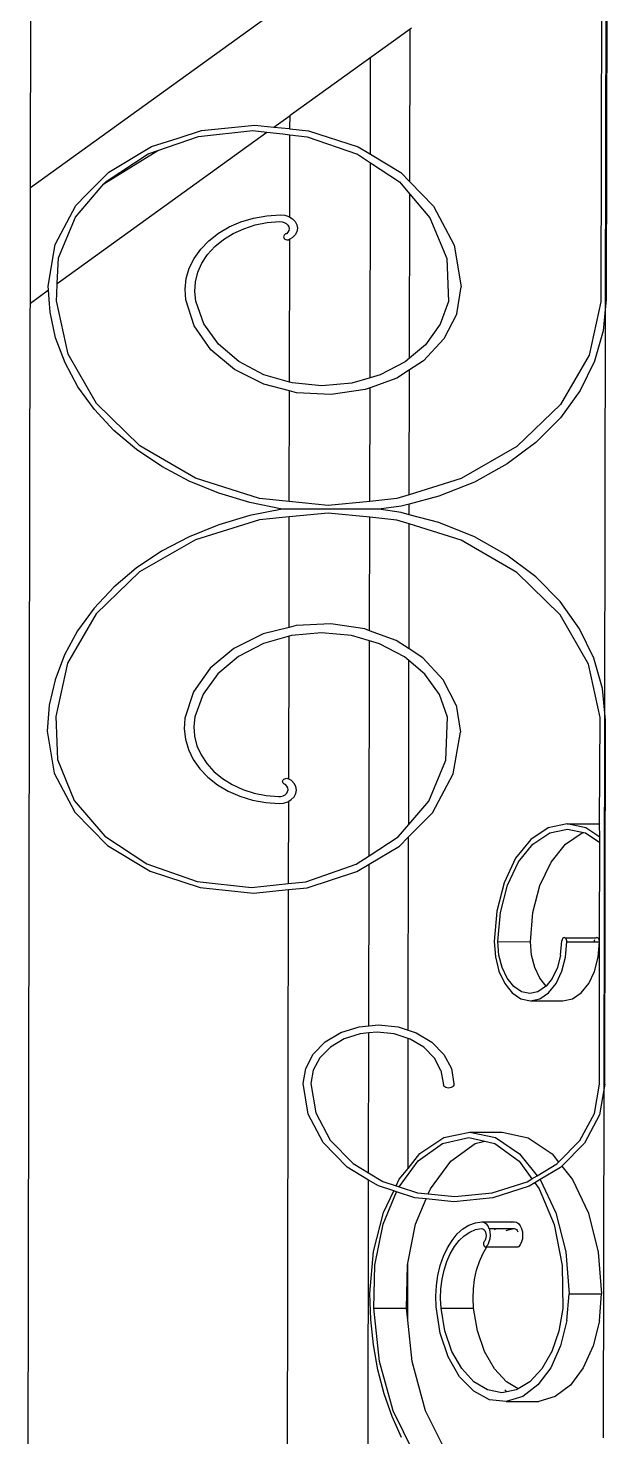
# Model space of a CAD drawing. Header units: millimetres. Extents: x 173236 to 801264, y -94969 to 615039.
# Drawn here: x 298186.7 to 298360.8, y -1700.3 to -1276.4 of the extents above; entities that cross this region are included whole.
import ezdxf

# ---------------------------------------------------------------- set-up
doc = ezdxf.new("R2010")
doc.units = ezdxf.units.MM
doc.header["$MEASUREMENT"] = 0
doc.layers.add('VOX-A-STAIRS-STEPS', color=140, linetype='Continuous')
doc.layers.add('VOX-A-WALL-PATT', color=233, linetype='Continuous')

# ---------------------------------------------------------------- blocks, each defined once
blk = doc.blocks.new('STAIR')
at = {"layer": 'VOX-A-WALL-PATT'}
for p, q in [((293494.27, 1282.2), (293494.77, 1554.59)), ((293666.09, 1358.25), (293665.88, 1247.92)), ((293667.31, 1246.57), (293667.52, 1359.36)), ((293667.7, 1358.25), (293667.5, 1248.57)), ((293583.07, 1346.36), (293494.27, 1282.2)), ((293572.36, 1304.08), (293608.51, 1330.13)), ((293608.42, 1284.04), (293608.51, 1330.13)), ((293608.51, 1330.13), (293608.87, 1330.43)), ((293596.57, 1292.32), (293596.62, 1321.49)), ((293567.48, 1300.52), (293572.36, 1304.05)), ((293572.35, 1300.27), (293572.36, 1304.05)), ((293572.36, 1304.05), (293572.36, 1304.08)), ((293502.33, 1253.44), (293565.37, 1298.99)), ((293532.58, 1293.46), (293544.78, 1297.69)), ((293538.65, 1297.22), (293545.71, 1299.49)), ((293544.78, 1297.69), (293561.16, 1299.46)), ((293545.71, 1299.49), (293561.8, 1301.12)), ((293561.16, 1299.46), (293565.37, 1298.99)), ((293561.8, 1301.12), (293567.48, 1300.52)), ((293565.37, 1298.99), (293570.16, 1298.46)), ((293567.48, 1300.52), (293572.08, 1300.04)), ((293570.16, 1298.46), (293572.35, 1298.21)), ((293572.35, 1300.27), (293572.08, 1300.04)), ((293572.08, 1300.04), (293572.35, 1300.01)), ((293572.3, 1273.4), (293572.35, 1298.21)), ((293572.35, 1300.01), (293572.35, 1300.27)), ((293572.35, 1300.01), (293577.88, 1299.43)), ((293572.35, 1298.21), (293577.53, 1297.63)), ((293577.53, 1297.63), (293592.63, 1292.34)), ((293577.88, 1299.43), (293592.86, 1294.55)), ((293516.37, 1283.42), (293532.58, 1293.46)), ((293517.83, 1286.97), (293530.72, 1294.67)), ((293529.67, 1292.45), (293532.58, 1293.46)), ((293530.72, 1294.67), (293538.65, 1297.22)), ((293592.86, 1294.55), (293596.57, 1292.32)), ((293517, 1284.15), (293529.67, 1292.45)), ((293592.63, 1292.34), (293596.57, 1289.73)), ((293596.45, 1225.06), (293596.57, 1289.73)), ((293596.57, 1292.32), (293605.72, 1286.81)), ((293596.57, 1289.73), (293605.27, 1283.99)), ((293511.15, 1280.19), (293517.83, 1286.97)), ((293605.72, 1286.81), (293608.42, 1284.04)), ((293494.25, 1269.72), (293494.27, 1282.2)), ((293507.76, 1273.44), (293516.37, 1283.42)), ((293516.37, 1283.42), (293517, 1284.15)), ((293605.27, 1283.99), (293608.42, 1280.31)), ((293608.42, 1284.04), (293615.58, 1276.72)), ((293501.71, 1265.21), (293507.94, 1276.92)), ((293507.94, 1276.92), (293511.15, 1280.19)), ((293608.33, 1230.98), (293608.42, 1280.31)), ((293608.42, 1280.31), (293614.47, 1273.24)), ((293615.58, 1276.72), (293621.77, 1264.99)), ((293502.66, 1261.14), (293507.76, 1273.44)), ((293554.04, 1270.46), (293557.6, 1272)), ((293557.6, 1272), (293561.39, 1273.14)), ((293561.39, 1273.14), (293565.36, 1273.85)), ((293565.36, 1273.85), (293569.41, 1274.13)), ((293565.53, 1271.76), (293569.24, 1272.07)), ((293569.24, 1272.07), (293569.96, 1272.01)), ((293569.41, 1274.13), (293570.75, 1273.99)), ((293569.96, 1272.01), (293570.63, 1271.81)), ((293570.75, 1273.99), (293571.99, 1273.58)), ((293571.99, 1273.58), (293572.3, 1273.4)), ((293572.3, 1273.4), (293573.06, 1272.94)), ((293573.06, 1272.94), (293573.88, 1272.1)), ((293573.88, 1272.1), (293574.4, 1271.12)), ((293614.47, 1273.24), (293619.52, 1260.93)), ((293494.21, 1247.57), (293494.25, 1269.72)), ((293547.91, 1266.3), (293550.79, 1268.55)), ((293550.79, 1268.55), (293554.04, 1270.46)), ((293552.3, 1266.66), (293555.23, 1268.47)), ((293555.23, 1268.47), (293558.45, 1269.94)), ((293558.45, 1269.94), (293561.91, 1271.05)), ((293561.91, 1271.05), (293565.53, 1271.76)), ((293570.46, 1267.75), (293570.42, 1267.5)), ((293570.58, 1267.98), (293570.46, 1267.75)), ((293570.78, 1268.18), (293570.58, 1267.98)), ((293570.63, 1271.81), (293571.21, 1271.48)), ((293571.03, 1268.34), (293570.78, 1268.18)), ((293571.32, 1268.43), (293571.03, 1268.34)), ((293571.21, 1271.48), (293571.67, 1271.04)), ((293571.75, 1268.89), (293571.32, 1268.43)), ((293571.67, 1271.04), (293571.96, 1270.53)), ((293572, 1269.42), (293571.75, 1268.89)), ((293571.96, 1270.53), (293572.07, 1269.97)), ((293572.07, 1269.97), (293572, 1269.42)), ((293573.88, 1268.06), (293573.05, 1267.22)), ((293574.4, 1269.03), (293573.88, 1268.06)), ((293574.4, 1271.12), (293574.57, 1270.08)), ((293574.57, 1270.08), (293574.4, 1269.03)), ((293499.57, 1252.64), (293501.71, 1265.21)), ((293543.49, 1260.98), (293545.47, 1263.76)), ((293545.47, 1263.76), (293547.91, 1266.3)), ((293547.57, 1262.17), (293549.73, 1264.55)), ((293549.73, 1264.55), (293552.3, 1266.66)), ((293570.42, 1267.5), (293570.47, 1267.25)), ((293570.47, 1267.25), (293570.59, 1267.02)), ((293570.59, 1267.02), (293570.79, 1266.82)), ((293570.79, 1266.82), (293571.05, 1266.67)), ((293571.05, 1266.67), (293571.35, 1266.58)), ((293571.35, 1266.58), (293571.66, 1266.55)), ((293571.66, 1266.55), (293571.98, 1266.58)), ((293572.29, 1266.76), (293571.98, 1266.58)), ((293572.21, 1223.75), (293572.29, 1266.76)), ((293573.05, 1267.22), (293572.29, 1266.76)), ((293621.77, 1264.99), (293623.86, 1252.41)), ((293502.33, 1253.44), (293502.66, 1261.14)), ((293542.03, 1258.02), (293543.49, 1260.98)), ((293544.61, 1256.83), (293545.85, 1259.58)), ((293545.85, 1259.58), (293547.57, 1262.17)), ((293619.52, 1260.93), (293620.03, 1248)), ((293540.76, 1251.75), (293541.12, 1254.92)), ((293541.12, 1254.92), (293542.03, 1258.02)), ((293543.88, 1253.96), (293544.61, 1256.83)), ((293494.21, 1247.57), (293499.65, 1251.5)), ((293499.65, 1251.5), (293499.57, 1252.64)), ((293499.85, 1248.6), (293499.65, 1251.5)), ((293502.19, 1250.21), (293502.33, 1253.44)), ((293540.97, 1248.57), (293540.76, 1251.75)), ((293543.67, 1251.05), (293543.88, 1253.96)), ((293543.99, 1248.14), (293543.67, 1251.05)), ((293622.54, 1244.32), (293623.86, 1252.41)), ((293494.2, 1244.72), (293494.21, 1247.57)), ((293500.13, 1244.82), (293499.85, 1248.6)), ((293502.11, 1248.22), (293502.19, 1250.21)), ((293505.58, 1232.16), (293502.11, 1248.22)), ((293543.53, 1240.66), (293540.97, 1248.57)), ((293546.43, 1241.33), (293543.99, 1248.14)), ((293620.03, 1248), (293617.56, 1241.2)), ((293665.88, 1247.92), (293662.35, 1231.87)), ((293667.31, 1246.57), (293666.61, 1239.19)), ((293667.09, 1124.14), (293667.31, 1246.57)), ((293667.5, 1248.57), (293667.31, 1246.57)), ((293493.56, 891.89), (293494.2, 1244.72)), ((293501.83, 1237.11), (293500.13, 1244.82)), ((293622.54, 1244.32), (293618.68, 1236.74)), ((293548.52, 1233.49), (293543.53, 1240.66)), ((293550.84, 1235.14), (293546.43, 1241.33)), ((293617.56, 1241.2), (293613.13, 1235.03)), ((293666.61, 1239.19), (293663.97, 1230.02)), ((293504.65, 1229.59), (293501.83, 1237.11)), ((293556.97, 1229.93), (293550.84, 1235.14)), ((293613.13, 1235.03), (293608.33, 1230.98)), ((293618.68, 1236.74), (293612.53, 1230.15)), ((293508.55, 1222.38), (293504.65, 1229.59)), ((293514.12, 1217.3), (293505.58, 1232.16)), ((293555.64, 1227.52), (293548.52, 1233.49)), ((293564.49, 1225.99), (293556.97, 1229.93)), ((293606.98, 1229.84), (293599.45, 1225.92)), ((293608.33, 1230.98), (293606.98, 1229.84)), ((293612.53, 1230.15), (293608.32, 1227.45)), ((293662.35, 1231.87), (293653.75, 1217.04)), ((293663.97, 1230.02), (293659.65, 1221.24)), ((293564.43, 1223.12), (293555.64, 1227.52)), ((293572.21, 1223.75), (293564.49, 1225.99)), ((293599.45, 1225.92), (293596.45, 1225.06)), ((293608.32, 1227.45), (293604.47, 1224.97)), ((293608.25, 1189.84), (293608.32, 1227.45)), ((293513.48, 1215.56), (293508.55, 1222.38)), ((293572.21, 1221.12), (293564.43, 1223.12)), ((293572.14, 1187.85), (293572.21, 1221.12)), ((293572.98, 1223.52), (293572.21, 1223.75)), ((293574.35, 1220.57), (293572.21, 1221.12)), ((293581.96, 1222.67), (293572.98, 1223.52)), ((293590.95, 1223.49), (293581.96, 1222.67)), ((293595.02, 1221.52), (293584.76, 1220.02)), ((293596.45, 1225.06), (293590.95, 1223.49)), ((293596.44, 1222.04), (293595.02, 1221.52)), ((293596.38, 1187.88), (293596.44, 1222.04)), ((293604.47, 1224.97), (293596.44, 1222.04)), ((293659.65, 1221.24), (293653.74, 1213.06)), ((293527.18, 1204.59), (293514.12, 1217.3)), ((293584.76, 1220.02), (293574.35, 1220.57)), ((293653.75, 1217.04), (293640.65, 1204.39)), ((293519.38, 1209.23), (293513.48, 1215.56)), ((293653.74, 1213.06), (293646.36, 1205.63)), ((293526.17, 1203.47), (293519.38, 1209.23)), ((293543.91, 1194.87), (293527.18, 1204.59)), ((293640.65, 1204.39), (293623.89, 1194.73)), ((293646.36, 1205.63), (293637.68, 1199.13)), ((293533.75, 1198.35), (293526.17, 1203.47)), ((293542.04, 1193.95), (293533.75, 1198.35)), ((293637.68, 1199.13), (293627.88, 1193.69)), ((293550.91, 1190.31), (293542.04, 1193.95)), ((293563.22, 1188.76), (293543.91, 1194.87)), ((293623.89, 1194.73), (293608.25, 1189.84)), ((293627.88, 1193.69), (293617.16, 1189.42)), ((293560.26, 1187.5), (293550.91, 1190.31)), ((293569.95, 1185.54), (293560.26, 1187.5)), ((293572.14, 1187.85), (293563.22, 1188.76)), ((293583.88, 1186.66), (293572.14, 1187.85)), ((293596.38, 1187.88), (293583.88, 1186.66)), ((293604.55, 1188.69), (293596.38, 1187.88)), ((293608.25, 1189.84), (293604.55, 1188.69)), ((293608.25, 1187.07), (293605.76, 1186.42)), ((293608.24, 1183.86), (293608.25, 1187.07)), ((293617.16, 1189.42), (293608.25, 1187.07)), ((293560.25, 1183.61), (293550.89, 1180.83)), ((293569.95, 1185.54), (293560.25, 1183.61)), ((293572.14, 1183.21), (293563.21, 1182.33)), ((293599.09, 1185.48), (293569.95, 1185.54)), ((293572.08, 1149.95), (293572.14, 1183.21)), ((293583.88, 1184.37), (293572.14, 1183.21)), ((293596.37, 1183.09), (293583.88, 1184.37)), ((293596.31, 1148.93), (293596.37, 1183.09)), ((293604.54, 1182.26), (293596.37, 1183.09)), ((293605.76, 1186.42), (293599.09, 1185.48)), ((293605.76, 1184.52), (293599.09, 1185.48)), ((293608.24, 1183.86), (293605.76, 1184.52)), ((293617.15, 1181.48), (293608.24, 1183.86)), ((293550.89, 1180.83), (293542.01, 1177.23)), ((293563.21, 1182.33), (293543.87, 1176.29)), ((293608.24, 1181.09), (293604.54, 1182.26)), ((293608.17, 1143.48), (293608.24, 1181.09)), ((293623.85, 1176.15), (293608.24, 1181.09)), ((293627.85, 1177.17), (293617.15, 1181.48)), ((293543.87, 1176.29), (293527.11, 1166.63)), ((293542.01, 1177.23), (293533.71, 1172.85)), ((293640.58, 1166.43), (293623.85, 1176.15)), ((293637.63, 1171.7), (293627.85, 1177.17)), ((293533.71, 1172.85), (293526.1, 1167.76)), ((293646.29, 1165.16), (293637.63, 1171.7)), ((293527.11, 1166.63), (293514.01, 1153.98)), ((293526.1, 1167.76), (293519.29, 1162.03)), ((293653.64, 1153.73), (293640.58, 1166.43)), ((293519.29, 1162.03), (293513.37, 1155.72)), ((293653.64, 1157.71), (293646.29, 1165.16)), ((293659.52, 1149.5), (293653.64, 1157.71)), ((293514.01, 1153.98), (293505.41, 1139.15)), ((293513.37, 1155.72), (293508.42, 1148.92)), ((293662.18, 1138.86), (293653.64, 1153.73)), ((293508.42, 1148.92), (293504.49, 1141.72)), ((293572.08, 1149.95), (293564.3, 1147.97)), ((293574.22, 1150.49), (293572.08, 1149.95)), ((293584.64, 1151), (293574.22, 1150.49)), ((293594.89, 1149.46), (293584.64, 1151)), ((293596.31, 1148.93), (293594.89, 1149.46)), ((293604.33, 1145.97), (293596.31, 1148.93)), ((293663.81, 1140.71), (293659.52, 1149.5)), ((293564.3, 1147.97), (293555.49, 1143.61)), ((293564.34, 1145.1), (293556.81, 1141.19)), ((293572.07, 1147.32), (293564.34, 1145.1)), ((293571.99, 1104.3), (293572.07, 1147.32)), ((293572.84, 1147.54), (293572.07, 1147.32)), ((293581.83, 1148.35), (293572.84, 1147.54)), ((293590.82, 1147.51), (293581.83, 1148.35)), ((293596.3, 1145.91), (293590.82, 1147.51)), ((293596.19, 1081.24), (293596.3, 1145.91)), ((293599.3, 1145.04), (293596.3, 1145.91)), ((293606.82, 1141.09), (293599.3, 1145.04)), ((293608.17, 1143.48), (293604.33, 1145.97)), ((293504.49, 1141.72), (293501.64, 1134.21)), ((293555.49, 1143.61), (293548.35, 1137.66)), ((293556.81, 1141.19), (293550.66, 1136)), ((293608.16, 1139.96), (293606.82, 1141.09)), ((293612.36, 1140.76), (293608.17, 1143.48)), ((293618.49, 1134.15), (293612.36, 1140.76)), ((293666.41, 1131.53), (293663.81, 1140.71)), ((293505.41, 1139.15), (293501.88, 1123.1)), ((293548.35, 1137.66), (293543.33, 1130.51)), ((293608.07, 1090.62), (293608.16, 1139.96)), ((293612.95, 1135.89), (293608.16, 1139.96)), ((293665.66, 1122.8), (293662.18, 1138.86)), ((293501.64, 1134.21), (293499.91, 1126.5)), ((293550.66, 1136), (293546.23, 1129.83)), ((293617.36, 1129.7), (293612.95, 1135.89)), ((293622.32, 1126.56), (293618.49, 1134.15)), ((293543.33, 1130.51), (293540.74, 1122.61)), ((293546.23, 1129.83), (293543.76, 1123.02)), ((293619.8, 1122.89), (293617.36, 1129.7)), ((293667.09, 1124.14), (293666.41, 1131.53)), ((293499.91, 1126.5), (293499.32, 1118.69)), ((293622.32, 1126.56), (293623.62, 1118.46)), ((293666.88, 1011.36), (293667.09, 1124.14)), ((293667.27, 1122.15), (293667.09, 1124.14)), ((293501.88, 1123.1), (293502.39, 1110.18)), ((293540.74, 1122.61), (293540.52, 1119.43)), ((293540.52, 1119.43), (293540.86, 1116.26)), ((293543.76, 1123.02), (293543.44, 1120.12)), ((293543.44, 1120.12), (293543.63, 1117.2)), ((293619.25, 1109.96), (293619.8, 1122.89)), ((293665.54, 1090.78), (293665.66, 1122.8)), ((293667.07, 1012.47), (293667.27, 1122.15)), ((293499.32, 1118.69), (293501.42, 1106.11)), ((293540.86, 1116.26), (293541.77, 1113.16)), ((293543.63, 1117.2), (293544.35, 1114.34)), ((293621.48, 1105.89), (293623.62, 1118.46)), ((293541.77, 1113.16), (293543.22, 1110.19)), ((293544.35, 1114.34), (293545.58, 1111.58)), ((293545.58, 1111.58), (293547.29, 1108.98)), ((293502.39, 1110.18), (293507.44, 1097.86)), ((293543.22, 1110.19), (293545.18, 1107.4)), ((293545.18, 1107.4), (293547.62, 1104.85)), ((293547.29, 1108.98), (293549.45, 1106.6)), ((293549.45, 1106.6), (293552.01, 1104.48)), ((293614.15, 1097.67), (293619.25, 1109.96)), ((293501.42, 1106.11), (293507.6, 1094.38)), ((293547.62, 1104.85), (293550.49, 1102.59)), ((293550.49, 1102.59), (293553.73, 1100.67)), ((293552.01, 1104.48), (293554.93, 1102.65)), ((293554.93, 1102.65), (293558.15, 1101.17)), ((293570.12, 1103.57), (293570.17, 1103.82)), ((293570.16, 1103.32), (293570.12, 1103.57)), ((293570.28, 1103.09), (293570.16, 1103.32)), ((293570.17, 1103.82), (293570.3, 1104.05)), ((293570.47, 1102.89), (293570.28, 1103.09)), ((293570.3, 1104.05), (293570.5, 1104.25)), ((293570.73, 1102.73), (293570.47, 1102.89)), ((293570.5, 1104.25), (293570.75, 1104.4)), ((293571.02, 1102.63), (293570.73, 1102.73)), ((293570.75, 1104.4), (293571.05, 1104.49)), ((293571.44, 1102.18), (293571.02, 1102.63)), ((293571.05, 1104.49), (293571.37, 1104.52)), ((293571.37, 1104.52), (293571.69, 1104.48)), ((293571.99, 1104.3), (293571.69, 1104.48)), ((293572.76, 1103.84), (293571.99, 1104.3)), ((293573.58, 1103), (293572.76, 1103.84)), ((293574.09, 1102.02), (293573.58, 1103)), ((293615.25, 1094.18), (293621.48, 1105.89)), ((293553.73, 1100.67), (293557.28, 1099.12)), ((293557.28, 1099.12), (293561.07, 1097.96)), ((293558.15, 1101.17), (293561.6, 1100.06)), ((293561.6, 1100.06), (293565.21, 1099.33)), ((293565.21, 1099.33), (293568.92, 1099.01)), ((293568.92, 1099.01), (293569.64, 1099.06)), ((293569.64, 1099.06), (293570.31, 1099.26)), ((293570.31, 1099.26), (293570.9, 1099.59)), ((293570.9, 1099.59), (293571.35, 1100.02)), ((293571.35, 1100.02), (293571.65, 1100.53)), ((293571.69, 1101.65), (293571.44, 1102.18)), ((293571.65, 1100.53), (293571.77, 1101.09)), ((293571.77, 1101.09), (293571.69, 1101.65)), ((293571.98, 1097.66), (293572.75, 1098.12)), ((293572.75, 1098.12), (293573.57, 1098.96)), ((293573.57, 1098.96), (293574.09, 1099.93)), ((293574.26, 1100.98), (293574.09, 1102.02)), ((293574.09, 1099.93), (293574.26, 1100.98)), ((293507.44, 1097.86), (293516.64, 1087.11)), ((293507.6, 1094.38), (293517.46, 1084.3)), ((293561.07, 1097.96), (293565.04, 1097.23)), ((293565.04, 1097.23), (293569.09, 1096.94)), ((293569.09, 1096.94), (293570.43, 1097.08)), ((293570.43, 1097.08), (293571.67, 1097.48)), ((293571.67, 1097.48), (293571.98, 1097.66)), ((293571.93, 1072.85), (293571.98, 1097.66)), ((293608.06, 1086.89), (293615.25, 1094.18)), ((293608.07, 1090.62), (293614.15, 1097.67)), ((293604.91, 1086.95), (293608.07, 1090.62)), ((293650.08, 1089.6), (293644.79, 1086.07)), ((293655.74, 1090.8), (293650.08, 1089.6)), ((293655.74, 1090.8), (293665.54, 1090.78)), ((293661.4, 1089.58), (293655.74, 1090.8)), ((293665.59, 1086.76), (293661.4, 1089.58)), ((293665.6, 1090.77), (293665.54, 1090.78)), ((293665.59, 1086.76), (293665.54, 1090.78)), ((293516.64, 1087.11), (293529.28, 1078.77)), ((293596.19, 1081.24), (293604.91, 1086.95)), ((293605.35, 1084.14), (293608.06, 1086.89)), ((293607.96, 1028.72), (293608.06, 1086.89)), ((293644.79, 1086.07), (293640.25, 1080.44)), ((293645.44, 1084.72), (293650.5, 1088.1)), ((293650.5, 1088.1), (293655.91, 1089.25)), ((293655.24, 1084.7), (293660.3, 1088.09)), ((293655.91, 1089.25), (293660.81, 1088.19)), ((293660.3, 1088.09), (293660.81, 1088.19)), ((293660.81, 1088.19), (293661.33, 1088.08)), ((293661.33, 1088.08), (293665.59, 1085.21)), ((293665.59, 1085.21), (293665.59, 1086.76)), ((293517.46, 1084.3), (293530.32, 1076.55)), ((293592.24, 1078.65), (293596.19, 1081.24)), ((293596.18, 1078.66), (293605.35, 1084.14)), ((293641.1, 1079.34), (293645.44, 1084.72)), ((293650.9, 1079.32), (293655.24, 1084.7)), ((293665.45, 1055.63), (293665.59, 1085.21)), ((293529.28, 1078.77), (293544.37, 1073.47)), ((293577.12, 1073.41), (293592.24, 1078.65)), ((293592.47, 1076.44), (293596.18, 1078.66)), ((293596.09, 1030.04), (293596.18, 1078.66)), ((293640.25, 1080.44), (293636.76, 1073.09)), ((293637.76, 1072.32), (293641.1, 1079.34)), ((293647.56, 1072.3), (293650.9, 1079.32)), ((293530.32, 1076.55), (293545.3, 1071.67)), ((293544.37, 1073.47), (293560.75, 1071.64)), ((293560.75, 1071.64), (293571.93, 1072.85)), ((293571.93, 1072.85), (293577.12, 1073.41)), ((293577.47, 1071.61), (293592.47, 1076.44)), ((293636.76, 1073.09), (293634.56, 1064.54)), ((293545.3, 1071.67), (293561.38, 1069.98)), ((293561.38, 1069.98), (293571.93, 1071.05)), ((293571.5, 835.77), (293571.93, 1071.05)), ((293571.93, 1071.05), (293577.47, 1071.61)), ((293635.66, 1064.14), (293637.76, 1072.32)), ((293645.46, 1064.12), (293647.56, 1072.3)), ((293634.56, 1064.54), (293633.8, 1055.36)), ((293634.93, 1055.36), (293635.66, 1064.14)), ((293644.73, 1055.34), (293645.46, 1064.12)), ((293653.78, 1051.29), (293654.14, 1055.65)), ((293654.22, 1055.95), (293654.14, 1055.65)), ((293654.35, 1056.21), (293654.22, 1055.95)), ((293654.51, 1056.42), (293654.35, 1056.21)), ((293654.7, 1056.54), (293654.51, 1056.42)), ((293654.9, 1056.58), (293654.7, 1056.54)), ((293655.1, 1056.54), (293654.9, 1056.58)), ((293655.29, 1056.41), (293655.1, 1056.54)), ((293655.1, 1056.54), (293664.5, 1056.52)), ((293655.45, 1056.21), (293655.29, 1056.41)), ((293655.57, 1055.95), (293655.45, 1056.21)), ((293655.65, 1055.65), (293655.57, 1055.95)), ((293655.68, 1055.32), (293655.65, 1055.65)), ((293663.94, 1055.63), (293663.91, 1055.3)), ((293664.02, 1055.94), (293663.94, 1055.63)), ((293664.5, 1056.52), (293664.31, 1056.4)), ((293664.7, 1056.57), (293664.5, 1056.52)), ((293664.9, 1056.52), (293664.7, 1056.57)), ((293665.09, 1056.4), (293664.9, 1056.52)), ((293665.25, 1056.2), (293665.09, 1056.4)), ((293665.37, 1055.93), (293665.25, 1056.2)), ((293665.45, 1055.63), (293665.37, 1055.93)), ((293665.48, 1055.3), (293665.45, 1055.63)), ((293633.8, 1055.36), (293634.16, 1050.76)), ((293634.93, 1055.36), (293644.73, 1055.34)), ((293635.25, 1051.33), (293634.93, 1055.36)), ((293645.05, 1051.31), (293644.73, 1055.34)), ((293655.29, 1050.73), (293655.68, 1055.32)), ((293655.68, 1055.32), (293663.91, 1055.3)), ((293663.91, 1055.3), (293665.48, 1055.3)), ((293665.09, 1050.71), (293665.48, 1055.3)), ((293665.45, 1012.47), (293665.48, 1055.3)), ((293634.16, 1050.76), (293635.25, 1046.48)), ((293636.2, 1047.57), (293635.25, 1051.33)), ((293637.72, 1044.35), (293636.2, 1047.57)), ((293646, 1047.56), (293645.05, 1051.31)), ((293647.52, 1044.33), (293646, 1047.56)), ((293652.82, 1047.54), (293651.29, 1044.32)), ((293653.78, 1051.29), (293652.82, 1047.54)), ((293654.19, 1046.45), (293655.29, 1050.73)), ((293663.99, 1046.43), (293665.09, 1050.71)), ((293635.25, 1046.48), (293636.98, 1042.81)), ((293639.7, 1041.87), (293637.72, 1044.35)), ((293649.4, 1041.98), (293647.52, 1044.33)), ((293651.29, 1044.32), (293649.4, 1041.98)), ((293652.45, 1042.78), (293654.19, 1046.45)), ((293662.25, 1042.76), (293663.99, 1046.43)), ((293636.98, 1042.81), (293639.24, 1039.98)), ((293639.24, 1039.98), (293641.87, 1038.2)), ((293642.01, 1040.31), (293639.7, 1041.87)), ((293644.49, 1039.78), (293642.01, 1040.31)), ((293646.98, 1040.31), (293644.49, 1039.78)), ((293649.29, 1041.86), (293646.98, 1040.31)), ((293647.54, 1038.19), (293650.18, 1039.96)), ((293649.4, 1041.98), (293649.29, 1041.86)), ((293650.18, 1039.96), (293652.45, 1042.78)), ((293657.34, 1038.18), (293659.98, 1039.94)), ((293659.98, 1039.94), (293662.25, 1042.76)), ((293641.87, 1038.2), (293644.7, 1037.6)), ((293644.7, 1037.6), (293647.54, 1038.19)), ((293644.7, 1037.6), (293654.5, 1037.58)), ((293654.5, 1037.58), (293657.34, 1038.18)), ((293596.09, 1030.04), (293599.03, 1030.33)), ((293599.03, 1030.33), (293604.9, 1029.72)), ((293582.98, 1025.17), (293587.68, 1027.98)), ((293588.63, 1026.08), (293584.5, 1023.62)), ((293587.68, 1027.98), (293593.16, 1029.74)), ((293593.43, 1027.63), (293588.63, 1026.08)), ((293593.16, 1029.74), (293596.09, 1030.04)), ((293596.09, 1027.9), (293593.43, 1027.63)), ((293596.01, 985.79), (293596.09, 1027.9)), ((293598.58, 1028.15), (293596.09, 1027.9)), ((293603.73, 1027.61), (293598.58, 1028.15)), ((293607.95, 1026.24), (293603.73, 1027.61)), ((293604.9, 1029.72), (293607.96, 1028.72)), ((293607.88, 987.14), (293607.95, 1026.24)), ((293608.53, 1026.05), (293607.95, 1026.24)), ((293607.96, 1028.72), (293610.37, 1027.94)), ((293612.64, 1023.57), (293608.53, 1026.05)), ((293610.37, 1027.94), (293615.07, 1025.11)), ((293579.36, 1021.5), (293582.98, 1025.17)), ((293584.5, 1023.62), (293581.34, 1020.4)), ((293615.8, 1020.34), (293612.64, 1023.57)), ((293615.07, 1025.11), (293618.67, 1021.43)), ((293577.09, 1017.22), (293579.36, 1021.5)), ((293581.34, 1020.4), (293579.34, 1016.65)), ((293617.78, 1016.58), (293615.8, 1020.34)), ((293618.67, 1021.43), (293620.92, 1017.14)), ((293576.31, 1012.63), (293577.09, 1017.22)), ((293579.34, 1016.65), (293578.66, 1012.63)), ((293617.78, 1016.58), (293618.51, 1012.23)), ((293620.92, 1017.14), (293621.69, 1012.55)), ((293577.84, 1003.45), (293576.31, 1012.63)), ((293578.66, 1012.63), (293580.12, 1003.84)), ((293618.67, 1011.92), (293618.51, 1012.23)), ((293618.92, 1011.66), (293618.67, 1011.92)), ((293619.26, 1011.46), (293618.92, 1011.66)), ((293619.65, 1011.33), (293619.26, 1011.46)), ((293620.07, 1011.29), (293619.65, 1011.33)), ((293620.49, 1011.33), (293620.07, 1011.29)), ((293620.88, 1011.46), (293620.49, 1011.33)), ((293621.21, 1011.66), (293620.88, 1011.46)), ((293621.47, 1011.92), (293621.21, 1011.66)), ((293621.63, 1012.22), (293621.47, 1011.92)), ((293621.69, 1012.55), (293621.63, 1012.22)), ((293663.96, 1003.69), (293665.45, 1012.47)), ((293666.88, 1011.36), (293665.51, 1003.29)), ((293666.69, 906.05), (293666.88, 1011.36)), ((293667.07, 1012.47), (293666.88, 1011.36)), ((293582.35, 994.88), (293577.84, 1003.45)), ((293580.12, 1003.84), (293584.44, 995.65)), ((293659.61, 995.52), (293663.96, 1003.69)), ((293665.51, 1003.29), (293660.96, 994.74)), ((293611.45, 991.57), (293618.69, 996.41)), ((293618.24, 994.6), (293626.14, 996.39)), ((293618.69, 996.41), (293626.45, 998.05)), ((293626.14, 996.39), (293631.03, 995.27)), ((293626.45, 998.05), (293636.25, 998.03)), ((293626.45, 998.05), (293634.2, 996.38)), ((293634.2, 996.38), (293641.41, 991.51)), ((293636.25, 998.03), (293644, 996.36)), ((293644, 996.36), (293651.21, 991.49)), ((293589.55, 987.52), (293582.35, 994.88)), ((293584.44, 995.65), (293591.32, 988.61)), ((293610.95, 989.35), (293618.24, 994.6)), ((293620.75, 989.33), (293628.04, 994.59)), ((293628.04, 994.59), (293631.03, 995.27)), ((293631.03, 995.27), (293634.03, 994.58)), ((293634.03, 994.58), (293641.3, 989.3)), ((293653.2, 989.01), (293659.61, 995.52)), ((293660.96, 994.74), (293654.15, 987.82)), ((293591.32, 988.61), (293596.01, 985.79)), ((293605.24, 981.59), (293610.95, 989.35)), ((293607.88, 987.14), (293611.45, 991.57)), ((293614.63, 981.02), (293620.75, 989.33)), ((293641.3, 989.3), (293645.17, 984)), ((293641.41, 991.51), (293646.7, 984.91)), ((293646.7, 984.91), (293652.7, 988.5)), ((293651.21, 991.49), (293653.2, 989.01)), ((293652.7, 988.5), (293653.2, 989.01)), ((293654.15, 987.82), (293653.73, 987.4)), ((293654.15, 987.82), (293657.41, 983.76)), ((293596.01, 983.63), (293589.55, 987.52)), ((293595.71, 821.13), (293596.01, 983.63)), ((293596.01, 985.79), (293600.3, 983.2)), ((293598.94, 981.86), (293596.01, 983.63)), ((293604.31, 981.9), (293605.23, 983.85)), ((293605.23, 983.85), (293607.88, 987.14)), ((293643.7, 983.12), (293645.17, 984)), ((293645.17, 984), (293646.7, 984.91)), ((293647.62, 983.75), (293646.04, 982.8)), ((293653.73, 987.4), (293647.62, 983.75)), ((293647.62, 983.75), (293652.35, 973.71)), ((293657.41, 983.76), (293662.15, 973.69)), ((293603.57, 980.35), (293598.94, 981.86)), ((293600.3, 983.2), (293604.31, 981.9)), ((293600.37, 970.31), (293604.43, 980.07)), ((293600.46, 973.8), (293603.57, 980.35)), ((293604.43, 980.07), (293603.57, 980.35)), ((293604.31, 981.9), (293605.24, 981.59)), ((293609.88, 978.3), (293604.43, 980.07)), ((293605.24, 981.59), (293610.76, 979.79)), ((293610.76, 979.79), (293613.98, 979.46)), ((293613.98, 979.46), (293614.63, 981.02)), ((293613.98, 979.46), (293621.99, 978.62)), ((293621.99, 978.62), (293633.23, 979.75)), ((293633.23, 979.75), (293643.7, 983.12)), ((293644.33, 981.78), (293633.37, 978.25)), ((293646.04, 982.8), (293644.33, 981.78)), ((293646.04, 982.8), (293647.38, 980.96)), ((293647.38, 980.96), (293651.81, 970.22)), ((293613.35, 977.93), (293609.88, 978.3)), ((293610.17, 970.3), (293613.35, 977.93)), ((293621.62, 977.07), (293613.35, 977.93)), ((293633.37, 978.25), (293621.62, 977.07)), ((293597.44, 962.09), (293600.46, 973.8)), ((293628.13, 970.79), (293630.09, 971.07)), ((293630.09, 971.07), (293639.89, 971.05)), ((293630.09, 971.07), (293630.73, 970.93)), ((293630.73, 970.93), (293631.33, 970.52)), ((293638.94, 970.91), (293639.89, 971.05)), ((293639.89, 971.05), (293640.53, 970.91)), ((293640.53, 970.91), (293641.13, 970.51)), ((293652.35, 973.71), (293655.32, 961.98)), ((293662.15, 973.69), (293665.12, 961.96)), ((293597.9, 958.01), (293600.37, 970.31)), ((293607.83, 958.65), (293610.17, 970.3)), ((293621.11, 965.47), (293622.68, 967.38)), ((293622.68, 967.38), (293624.39, 968.93)), ((293623.25, 965.39), (293624.8, 966.87)), ((293624.39, 968.93), (293626.22, 970.07)), ((293624.8, 966.87), (293626.47, 967.98)), ((293626.22, 970.07), (293628.13, 970.79)), ((293626.47, 967.98), (293628.21, 968.69)), ((293628.21, 968.69), (293630, 969.01)), ((293630, 969.01), (293630.35, 968.95)), ((293630.35, 968.95), (293630.67, 968.75)), ((293630.67, 968.75), (293630.95, 968.42)), ((293630.95, 968.42), (293631.17, 967.98)), ((293631.17, 967.98), (293631.31, 967.47)), ((293631.31, 967.47), (293631.37, 966.91)), ((293631.33, 970.52), (293631.85, 969.88)), ((293631.37, 966.91), (293631.33, 966.35)), ((293631.85, 969.88), (293632.24, 969.04)), ((293632.24, 969.04), (293632.25, 969)), ((293632.25, 969), (293632.49, 968.07)), ((293632.25, 969), (293634.33, 969)), ((293632.49, 968.07), (293632.57, 967.02)), ((293632.57, 967.02), (293632.49, 965.97)), ((293633.94, 968.68), (293634.19, 968.91)), ((293634.19, 968.91), (293634.33, 969)), ((293634.33, 969), (293634.4, 969.04)), ((293634.4, 969.04), (293639.8, 968.99)), ((293637.36, 968.41), (293638.01, 968.67)), ((293638.01, 968.67), (293639.8, 968.99)), ((293639.8, 968.99), (293640.15, 968.93)), ((293640.15, 968.93), (293640.47, 968.73)), ((293640.47, 968.73), (293640.75, 968.4)), ((293640.75, 968.4), (293640.93, 968.05)), ((293641.13, 970.51), (293641.65, 969.86)), ((293641.65, 969.86), (293642.04, 969.02)), ((293642.04, 969.02), (293642.29, 968.05)), ((293642.29, 968.05), (293642.37, 967)), ((293642.37, 967), (293642.29, 965.96)), ((293651.81, 970.22), (293654.23, 957.91)), ((293618.54, 960.68), (293619.72, 963.22)), ((293619.72, 963.22), (293621.11, 965.47)), ((293620.59, 961.46), (293621.84, 963.58)), ((293621.84, 963.58), (293623.25, 965.39)), ((293630.39, 961.45), (293631.59, 963.49)), ((293630.59, 964.69), (293630.57, 964.44)), ((293630.57, 964.44), (293630.59, 964.19)), ((293630.65, 964.92), (293630.59, 964.69)), ((293630.59, 964.19), (293630.65, 963.96)), ((293630.74, 965.12), (293630.65, 964.92)), ((293630.65, 963.96), (293630.75, 963.76)), ((293630.86, 965.27), (293630.74, 965.12)), ((293630.75, 963.76), (293630.87, 963.61)), ((293631.01, 965.37), (293630.86, 965.27)), ((293630.87, 963.61), (293631.01, 963.52)), ((293631.21, 965.83), (293631.01, 965.37)), ((293631.01, 963.52), (293631.17, 963.49)), ((293631.17, 963.49), (293631.32, 963.52)), ((293631.33, 966.35), (293631.21, 965.83)), ((293631.84, 964.16), (293631.32, 963.52)), ((293631.32, 963.52), (293631.59, 963.49)), ((293631.59, 963.49), (293631.61, 963.52)), ((293631.59, 963.49), (293640.81, 963.5)), ((293632.24, 965), (293631.84, 964.16)), ((293632.49, 965.97), (293632.24, 965)), ((293640.81, 963.5), (293640.97, 963.47)), ((293640.97, 963.47), (293641.12, 963.5)), ((293641.64, 964.14), (293641.12, 963.5)), ((293642.04, 964.98), (293641.64, 964.14)), ((293642.29, 965.96), (293642.04, 964.98)), ((293596.4, 949.51), (293597.44, 962.09)), ((293607.7, 958), (293607.83, 958.65)), ((293607.8, 941.4), (293607.83, 958.65)), ((293617.58, 957.9), (293618.54, 960.68)), ((293618.72, 956.49), (293619.55, 959.09)), ((293619.55, 959.09), (293620.59, 961.46)), ((293628.52, 956.48), (293629.35, 959.07)), ((293629.35, 959.07), (293630.39, 961.45)), ((293655.32, 961.98), (293656.32, 949.4)), ((293665.12, 961.96), (293666.12, 949.38)), ((293597.62, 945.09), (293597.9, 958.01)), ((293607.42, 945.07), (293607.7, 958)), ((293616.43, 951.83), (293616.88, 954.93)), ((293616.88, 954.93), (293617.58, 957.9)), ((293618.12, 953.74), (293618.72, 956.49)), ((293627.92, 953.72), (293628.52, 956.48)), ((293654.23, 957.91), (293654.47, 944.99)), ((293616.26, 948.66), (293616.43, 951.83)), ((293617.66, 947.96), (293617.76, 950.88)), ((293617.76, 950.88), (293618.12, 953.74)), ((293627.46, 947.94), (293627.56, 950.86)), ((293627.56, 950.86), (293627.92, 953.72)), ((293596.66, 941.69), (293596.4, 949.51)), ((293616.36, 945.48), (293616.26, 948.66)), ((293617.58, 937.57), (293616.36, 945.48)), ((293617.81, 945.05), (293617.66, 947.96)), ((293627.61, 945.04), (293627.46, 947.94)), ((293655.67, 941.31), (293656.32, 949.4)), ((293656.32, 949.4), (293666.12, 949.38)), ((293665.47, 941.29), (293666.12, 949.38)), ((293597.47, 933.98), (293596.66, 941.69)), ((293597.62, 945.09), (293607.42, 945.07)), ((293599.28, 929.03), (293597.62, 945.09)), ((293607.8, 941.4), (293607.42, 945.07)), ((293609.08, 929.02), (293607.8, 941.4)), ((293617.81, 945.05), (293627.61, 945.04)), ((293618.98, 938.24), (293617.81, 945.05)), ((293628.78, 938.22), (293627.61, 945.04)), ((293654.47, 944.99), (293653.27, 938.18)), ((293655.67, 941.31), (293653.8, 933.73)), ((293665.47, 941.29), (293663.6, 933.71)), ((293619.98, 930.41), (293617.58, 937.57)), ((293621.1, 932.06), (293618.98, 938.24)), ((293630.9, 932.04), (293628.78, 938.22)), ((293653.27, 938.18), (293651.13, 932.01)), ((293598.83, 926.47), (293597.47, 933.98)), ((293653.8, 933.73), (293650.83, 927.13)), ((293663.6, 933.71), (293660.63, 927.11)), ((293603.38, 914.18), (293599.28, 929.03)), ((293613.18, 914.16), (293609.08, 929.02)), ((293623.41, 924.44), (293619.98, 930.41)), ((293624.05, 926.86), (293621.1, 932.06)), ((293633.85, 926.84), (293630.9, 932.04)), ((293651.13, 932.01), (293648.16, 926.81)), ((293600.7, 919.26), (293598.83, 926.47)), ((293627.64, 920.05), (293623.41, 924.44)), ((293627.67, 922.92), (293624.05, 926.86)), ((293637.47, 922.9), (293633.85, 926.84)), ((293648.16, 926.81), (293644.52, 922.89)), ((293650.83, 927.13), (293646.95, 921.94)), ((293660.63, 927.11), (293656.74, 921.93)), ((293632.42, 917.51), (293627.64, 920.05)), ((293631.76, 920.46), (293627.67, 922.92)), ((293636.09, 919.62), (293631.76, 920.46)), ((293637.44, 920.03), (293637.03, 920.45)), ((293637.65, 919.92), (293637.44, 920.03)), ((293640.99, 920.78), (293637.47, 922.9)), ((293640.43, 920.45), (293637.65, 919.92)), ((293640.99, 920.78), (293640.43, 920.45)), ((293644.52, 922.89), (293640.99, 920.78)), ((293646.95, 921.94), (293642.38, 918.48)), ((293656.74, 921.93), (293652.18, 918.47)), ((293603.07, 912.45), (293600.7, 919.26)), ((293637.44, 916.97), (293632.42, 917.51)), ((293637.65, 919.92), (293636.09, 919.62)), ((293642.38, 918.48), (293637.44, 916.97)), ((293637.44, 916.97), (293647.24, 916.96)), ((293652.18, 918.47), (293647.24, 916.96)), ((293605.91, 906.12), (293603.07, 912.45)), ((293609.66, 901.49), (293603.38, 914.18)), ((293619.46, 901.47), (293613.18, 914.16))]:
    blk.add_line(p, q, dxfattribs=at)

msp = doc.modelspace()

# ---------------------------------------------------------------- block references
at = {"layer": 'VOX-A-STAIRS-STEPS'}
msp.add_blockref('STAIR', (4693.14, -2606.66), dxfattribs=at)

doc.saveas('drawing.dxf')
